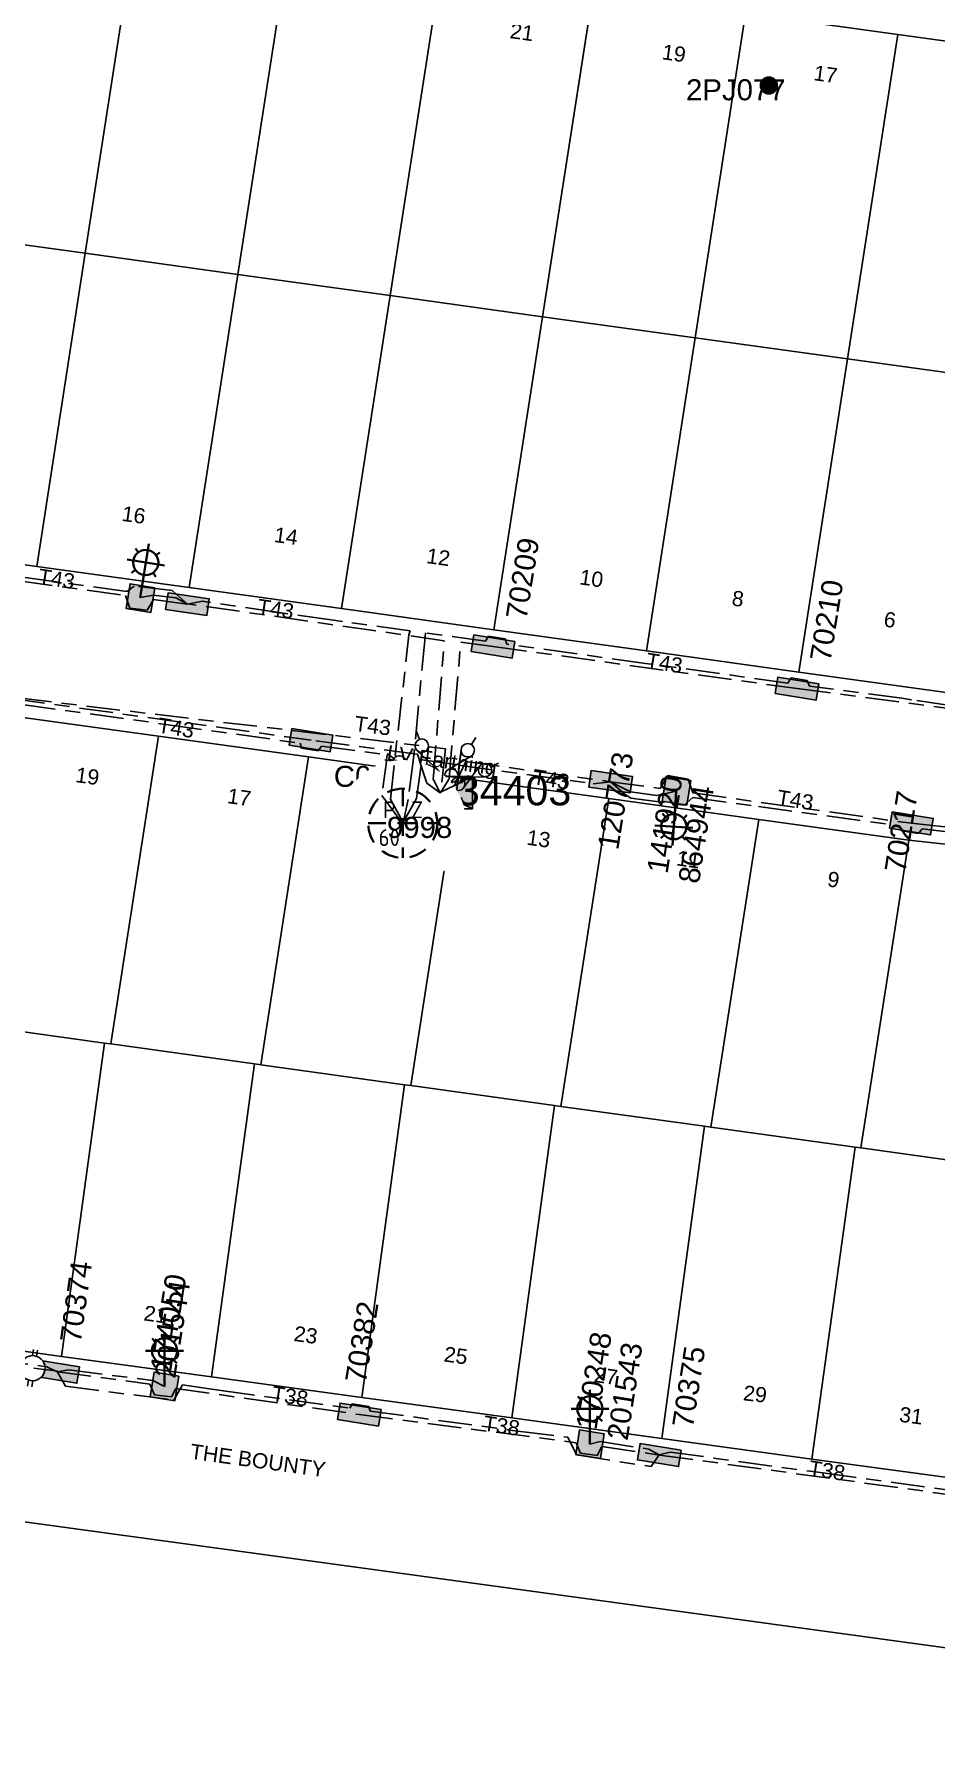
# Model space of a CAD drawing. Header units: metres. Extents: x 272069 to 273785, y 6094580 to 6096012.
# Drawn here: x 273206 to 273313.1, y 6095231.9 to 6095435.8 of the extents above; entities that cross this region are included whole.
import ezdxf
from ezdxf.enums import TextEntityAlignment as Align

# ---------------------------------------------------------------- set-up
doc = ezdxf.new("R2010")
doc.units = ezdxf.units.M
for name, pattern in [('Cable Exist UG', [8.2, 4, -1.2, 1.8, -1.2]), ('Dash', [5, 3, -2]), ('HIDDEN', [0.375, 0.25, -0.125]), ('HIDDEN2', [0.1875, 0.125, -0.0625])]:
    doc.linetypes.add(name, pattern=pattern)
doc.layers.get('0').update_dxf_attribs({"color": 6})
for name, color, linetype, lineweight in [('Cadastre Land Parcels_SP_EXT', 9, 'Continuous', 5), ('Cadastre Other Property_SP_EXT', 9, 'HIDDEN', 5), ('Cadastre Roads_SP_EXT', 9, 'Continuous', 5)]:
    doc.layers.add(name, color=color, linetype=linetype, lineweight=lineweight)
for name, color, linetype in [('Equip_HV_EXT', 7, 'Continuous'), ('Equip_LV_EXT', 7, 'Continuous'), ('Equip_SL_EXT', 7, 'Continuous'), ('Equip_SP_SL_EXT', 7, 'Continuous'), ('Mains_HV_EXT', 7, 'Continuous'), ('Mains_LV_EXT', 7, 'Continuous'), ('Mains_LV_SL_EXT', 7, 'Continuous'), ('Mains_SL_EXT', 7, 'Continuous'), ('Sub_SP_EXT', 7, 'Continuous'), ('SupportsOH_SP_TR_HV_LV_SL_EXT', 7, 'Continuous'), ('SupportsUG_SP_LV_EXT', 7, 'Continuous'), ('SupportsUG_SP_LV_SL_EXT', 7, 'Continuous')]:
    doc.layers.add(name, color=color, linetype=linetype)
doc.styles.add('COLUMN_LABEL', font='arial.ttf')
doc.styles.add('iecARIAL', font='arial.ttf', dxfattribs={"height": 2})
doc.styles.add('IESYMBOL1', font='isocp.shx')
doc.styles.add('POLE_LABEL', font='arial.ttf')
doc.styles.add('SLCP_LABEL', font='arial.ttf', dxfattribs={"height": 3.5})
doc.styles.get("Standard").update_dxf_attribs({"font": 'arial.ttf'})
doc.styles.add('SWITCH_LABEL', font='arial.ttf', dxfattribs={"height": 2.5})
doc.linetypes.add('Cable E UG', pattern='A,6,-0.5,["E",Standard,S=1.7,R=0,X=0.5,Y=-1],-2.9', length=9.4)

# ---------------------------------------------------------------- blocks, each defined once
blk = doc.blocks.new('SUB_PADMOUNT_EXT')
for points in [[(0, 0), (-3.84, 1.92), (-3.84, -1.92)], [(0, 0), (3.84, 1.92), (3.84, -1.92)]]:
    blk.add_hatch(color=256).paths.add_polyline_path(points)
for p, q in [((3.84, 1.92), (-3.84, -1.92)), ((-3.84, 1.92), (3.84, -1.92))]:
    blk.add_line(p, q)
blk.add_lwpolyline([(-3.84, -1.92), (3.84, -1.92), (3.84, 1.92), (-3.84, 1.92)], close=True)
for tag, height, flags, p in [('ASSET_NUM', 3.5, 8, (2, 2)), ('STREET_CODE', 0.2, 9, (1.5, 0)), ('CONSTRUCTED_VOLTAGE', 0.2, 9, (1.5, -0.2)), ('OPERATING_VOLTAGE', 0.2, 9, (1.5, -0.6)), ('ORIENTATION', 0.2, 9, (1.5, -0.8)), ('OWNED_BY', 0.2, 9, (1.5, -1)), ('OPERATED_BY', 0.2, 9, (1.5, -1.2)), ('SECONDARY_VOLTAGE', 0.2, 9, (1.5, -1.6)), ('STATE', 0.2, 9, (1.5, -1.8)), ('NO_PHASES', 0.2, 9, (1.5, -0.4)), ('MAINTAINED_BY', 0.2, 9, (1.5, -1.4)), ('PARENT', 0.2, 9, (1.5, -2)), ('SUBSTATION_TYPE', 0.2, 9, (1.5, -2.2)), ('STREETNAME', 0.2, 9, (1.5, -3)), ('SUBURB', 0.2, 9, (1.5, -3.2)), ('Z', 0.2, 1, (1.5, -3.6)), ('USAGE', 0.2, 9, (1.5, -2.4)), ('LEGEND', 0.2, 9, (1.5, -2.6)), ('LOCATION', 0.2, 9, (1.5, -2.8)), ('NOTES', 0.2, 9, (1.5, -3.4))]:
    blk.add_attdef(tag, text='', height=height, dxfattribs=dict(flags=flags)).set_placement(p, align=Align.MIDDLE_LEFT)
blk = doc.blocks.new('COLUMN_EXT')
blk.add_hatch(color=256).paths.add_polyline_path([(-1.49, 1.48), (-1.49, -1.49), (1.48, -1.49), (1.48, 1.48)])
blk.add_lwpolyline([(-1.49, -1.49), (1.48, -1.49), (1.48, 1.48), (-1.49, 1.48)], close=True)
for tag, height, style, flags, p in [('ASSET_NUM', 2.5, 'COLUMN_LABEL', 8, (2, 2)), ('STRUCTURE_PLANT_NUMBER', 0.2, 'POLE_LABEL', 9, (1.81, 0.03)), ('STREET_CODE', 0.2, 'COLUMN_LABEL', 9, (1.81, -0.2))]:
    blk.add_attdef(tag, text='', height=height, dxfattribs=dict(style=style, flags=flags)).set_placement(p, align=Align.MIDDLE_LEFT)
at = {"flags": 9}
for tag, p in [('COLUMN_TYPE', (1.81, -0.4)), ('OWNED_BY', (1.81, -0.6)), ('STATE', (1.81, -0.8)), ('USAGE', (1.81, -1)), ('STREETNAME', (1.81, -1.6)), ('SUBURB', (1.81, -1.8)), ('LEGEND', (1.81, -1.2)), ('LOCATION', (1.81, -1.4)), ('NOTES', (1.81, -2))]:
    blk.add_attdef(tag, text='', height=0.2, dxfattribs=at).set_placement(p, align=Align.MIDDLE_LEFT)
at = {"flags": 1}
blk.add_attdef('Z', (1.81, -2.35), '', height=0.2, dxfattribs=at)
blk = doc.blocks.new('PILLAR_EXT')
blk.add_hatch(color=256).paths.add_polyline_path([(-2.475, 0.99), (-2.475, -0.99), (2.475, -0.99), (2.475, 0.99)])
blk.add_lwpolyline([(-2.475, -0.99), (2.475, -0.99), (2.475, 0.99), (-2.475, 0.99)], close=True)
at = {"style": 'iecARIAL', "flags": 8}
blk.add_attdef('ASSET_NUM', (1.5, 3.5), '', height=2.5, dxfattribs=at)
for tag, p, flags in [('OWNED_BY', (0, -0.2), 9), ('STATE', (0, -0.4), 9), ('SUPPORT_TYPE', (0, -0.6), 9), ('STREETNAME', (0, -1.8), 9), ('SUBURB', (0, -2), 1), ('USAGE', (0, -0.8), 9), ('LEGEND', (0, -1), 9), ('LOCATION', (0, -1.2), 9), ('NOTES', (0, -1.4), 9), ('PARENT', (0, -1.6), 9)]:
    blk.add_attdef(tag, p, '', height=0.2, dxfattribs=dict(flags=flags))
blk = doc.blocks.new('SL_LANTERN_EXT')
at = {"lineweight": 40}
for p, q in [((0, 1.97), (0, 6.47)), ((-2.25, 4.22), (2.25, 4.22)), ((-1.46, 5.68), (-1.06, 5.28)), ((1.46, 5.68), (1.06, 5.28)), ((-1.46, 2.76), (-1.06, 3.16)), ((0, 0), (0, 2.72)), ((1.46, 2.76), (1.06, 3.16))]:
    blk.add_line(p, q, dxfattribs=at)
blk.add_circle((0, 4.22), 1.5, dxfattribs=at)
at = {"style": 'iecARIAL', "flags": 8}
blk.add_attdef('ASSET_NUM', (1.5, 1.5), '', height=2.5, dxfattribs=at)
for tag, p, height, flags in [('OPERATING_VOLTAGE', (0.98, -1.65), 0.2, 9), ('ORIENTATION', (0.98, -1.85), 0.2, 9), ('OWNED_BY', (0.98, -2.05), 0.2, 9), ('CONSTRUCTED_VOLTAGE', (0.98, -0.65), 0.2, 9), ('CONTROL_TYPE', (0.98, -0.85), 0.2, 9), ('LANTERN_PURPOSE', (0.98, -1.05), 0.2, 9), ('LANTERN_TYPE', (0.98, -1.25), 0.2, 9), ('NO_PHASES', (0.98, -1.45), 0.2, 9), ('LNUMBER', (2.18, -3.25), 2.5, 8), ('STATE', (0.98, -2.25), 0.2, 9), ('USAGE', (0.98, -2.45), 0.2, 9), ('CEXIST', (0.98, -2.65), 0.2, 9), ('CNEW', (0.98, -2.85), 0.2, 9), ('CNUMBER', (0.98, -3.05), 0.2, 9), ('CREMOVE', (0.98, -3.25), 0.2, 9), ('CREPLACE', (0.98, -3.45), 0.2, 9), ('LKINGHEIGHT', (0.98, -3.65), 0.2, 9), ('LBRACKET', (0.98, -3.85), 0.2, 9), ('LBRACKETVOCAB', (0.98, -4.05), 0.2, 9), ('LCATEGORY', (0.98, -4.25), 0.2, 9), ('LCHARGE1', (0.98, -4.45), 0.2, 9), ('LCHARGE1PERCENT', (0.98, -4.65), 0.2, 9), ('LCHARGE2', (0.98, -4.85), 0.2, 9), ('LCHARGE2PERCENT', (0.98, -5.05), 0.2, 9), ('LCHARGE3', (0.98, -5.25), 0.2, 9), ('LCHARGE3PERCENT', (0.98, -5.45), 0.2, 9), ('LEXIST', (0.98, -5.65), 0.2, 9), ('LLAMP', (0.98, -5.85), 0.2, 9), ('LLAMPVOCAB', (0.98, -6.05), 0.2, 9), ('LMAST', (0.98, -6.25), 0.2, 9), ('LMASTVOCAB', (0.98, -6.45), 0.2, 9), ('LNEW', (0.98, -6.65), 0.2, 9), ('LANTNUMBER', (0.98, -6.85), 0.2, 9), ('LOUTREACH', (0.98, -7.25), 0.2, 9), ('LOUTREACHVOCAB', (0.98, -7.45), 0.2, 9), ('LRATECODE', (0.98, -7.65), 0.2, 9), ('LREMOVE', (0.98, -7.85), 0.2, 9), ('LREPLACE', (0.98, -8.05), 0.2, 9), ('LTYPE', (0.98, -8.25), 0.2, 9), ('STREETNAME', (0.98, -9.25), 0.2, 9), ('SUBURB', (0.98, -9.45), 0.2, 1), ('LTYPEVOCAB', (0.98, -8.45), 0.2, 9), ('LEGEND', (0.98, -8.65), 0.2, 9), ('LOCATION', (0.98, -8.85), 0.2, 9), ('NOTES', (0.98, -9.05), 0.2, 9)]:
    blk.add_attdef(tag, p, '', height=height, dxfattribs=dict(flags=flags))
blk = doc.blocks.new('POLE_EXT')
blk.add_hatch(color=256).paths.add_polyline_path([(-1, 0, 1), (1, 0, 1)])
blk.add_lwpolyline([(-1, 0, 1), (1, 0, 1)], format="xyb", close=True)
for tag, height, flags, p in [('pNumber', 2.5, 8, (-17.84, 2.07)), ('OWNED_BY', 0.2, 9, (1.35, -0.4)), ('SPECIAL_USE', 0.2, 9, (1.35, -0.8)), ('STATE', 0.2, 9, (1.35, -1)), ('cLV', 0.2, 9, (1.35, -1.4)), ('hDepth', 0.2, 9, (1.35, -1.6)), ('hDia', 0.2, 9, (1.35, -1.8)), ('cHV', 0.2, 9, (1.35, -2)), ('PARENT', 0.2, 9, (1.35, -0.6)), ('USAGE', 0.2, 9, (1.35, -1.2)), ('cLinedev', 0.2, 9, (1.35, -3.4)), ('pExisting', 0.2, 9, (1.35, -3.8)), ('LBRACKET', 0.2, 9, (1.35, -2.2)), ('LExisting', 0.2, 9, (1.35, -2.4)), ('LANTNUMBER', 0.2, 9, (1.35, -2.6)), ('LOther', 0.2, 9, (1.35, -2.8)), ('LRemove', 0.2, 9, (1.35, -3)), ('LEGEND', 0.2, 9, (1.35, -3.2)), ('LOCATION', 0.2, 9, (1.35, -3.6)), ('PFNUMBER', 0.2, 9, (1.35, -4)), ('pFooting', 0.2, 9, (1.35, -4.4)), ('pNew', 0.2, 9, (1.35, -4.6)), ('pRelocate', 0.2, 9, (1.35, -5)), ('pRemove', 0.2, 9, (1.35, -5.2)), ('pReplace', 0.2, 9, (1.35, -5.4)), ('pStay', 0.2, 9, (1.35, -5.6)), ('pType', 0.2, 9, (1.35, -5.8)), ('cspan', 0.2, 9, (1.35, -6)), ('STREETNAME', 0.2, 9, (1.35, -6.2)), ('NEWPFNUMBER', 0.2, 9, (1.35, -4.2)), ('SUBURB', 0.2, 9, (1.35, -6.4)), ('OPERATED_BY', 0.2, 9, (1.36, -7.01)), ('NOTES', 0.2, 9, (1.35, -6.6)), ('MAINTAINED_BY', 0.2, 9, (1.36, -6.81))]:
    blk.add_attdef(tag, text='', height=height, dxfattribs=dict(flags=flags)).set_placement(p, align=Align.MIDDLE_LEFT)
at = {"style": 'POLE_LABEL'}
for tag, height, flags, p in [('ASSET_NUM', 2.5, 8, (2, 2)), ('STRUCTURE_PLANT_NUMBER', 0.2, 9, (1.35, 0.03)), ('STREET_CODE', 0.2, 9, (1.35, -0.2))]:
    blk.add_attdef(tag, text='', height=height, dxfattribs=dict(at, flags=flags)).set_placement(p, align=Align.MIDDLE_LEFT)
at = {"flags": 1}
blk.add_attdef('Z', (1.35, -7.33), '', height=0.2, dxfattribs=at)
blk = doc.blocks.new('LV_UG_LINKS_OPEN_EXT')
for p, q in [((-0.25, 1.47), (-0.25, 2.22)), ((0.25, 1.47), (0.25, 2.22)), ((-0.25, -1.47), (-0.25, -2.22)), ((0.25, -1.47), (0.25, -2.22))]:
    blk.add_line(p, q)
at = {"flags": 9}
for tag, p in [('ACTUAL_STATUS', (0, 0)), ('CONSTRUCTED_VOLTAGE', (0, -0.2)), ('OPERATING_VOLTAGE', (0, -0.6)), ('ORIENTATION', (0, -0.8)), ('STATE', (0, -1)), ('SWITCH_TYPE', (0, -1.2)), ('NO_PHASES', (0, -0.4)), ('USAGE', (0, -1.4)), ('NOTES', (0, -1.6))]:
    blk.add_attdef(tag, text='', height=0.2, dxfattribs=at).set_placement(p, align=Align.MIDDLE_LEFT)
at = {"flags": 1}
blk.add_attdef('Z', (0, 0), '', height=0.2, dxfattribs=at)
blk.add_wipeout([(-0.25, 1.47), (-0.43, 1.43), (-0.61, 1.36), (-0.77, 1.28), (-0.93, 1.17), (-1.07, 1.05), (-1.19, 0.9), (-1.29, 0.75), (-1.38, 0.58), (-1.44, 0.4), (-1.48, 0.22), (-1.49, 0.03), (-1.49, -0.16), (-1.45, -0.34), (-1.4, -0.52), (-1.32, -0.69), (-1.23, -0.85), (-1.11, -1), (-0.98, -1.13), (-0.83, -1.24), (-0.66, -1.34), (-0.49, -1.41), (-0.31, -1.46), (-0.13, -1.49), (0.06, -1.49), (0.25, -1.47), (0.43, -1.43), (0.61, -1.36), (0.77, -1.28), (0.93, -1.17), (1.07, -1.05), (1.19, -0.9), (1.29, -0.75), (1.38, -0.58), (1.44, -0.4), (1.48, -0.22), (1.49, -0.03), (1.49, 0.16), (1.45, 0.34), (1.4, 0.52), (1.32, 0.69), (1.23, 0.85), (1.11, 1), (0.98, 1.13), (0.83, 1.24), (0.66, 1.34), (0.49, 1.41), (0.31, 1.46), (0.13, 1.49), (-0.06, 1.49)])
blk.add_lwpolyline([(0, -1.49, 1), (0, 1.49, 1)], format="xyb", close=True)
blk = doc.blocks.new('LV_UG_DFUSE_CLOSED_EXT')
for points in [[(1, 0), (0, 0)], [(5.04, 0.73), (2.16, -0.72)], [(5.05, -0.71), (2.16, 0.72)], [(6.2, 0.01), (7.2, 0.01)]]:
    blk.add_lwpolyline(points)
for centre in [(1.8, 0), (5.4, 0.01)]:
    blk.add_circle(centre, 0.8)
at = {"flags": 9}
for tag, p in [('ACTUAL_STATUS', (0, 0)), ('CONSTRUCTED_VOLTAGE', (0, -0.2)), ('OPERATING_VOLTAGE', (0, -0.6)), ('ORIENTATION', (0, -0.8)), ('STATE', (0, -1)), ('SWITCH_TYPE', (0, -1.2)), ('NO_PHASES', (0, -0.4)), ('USAGE', (0, -1.4)), ('NOTES', (0, -1.6))]:
    blk.add_attdef(tag, text='', height=0.2, dxfattribs=at).set_placement(p, align=Align.MIDDLE_LEFT)
at = {"flags": 1}
blk.add_attdef('Z', (0, 0), '', height=0.2, dxfattribs=at)
blk = doc.blocks.new('SWG_HOLEC_SU_EXT')
blk.add_line((1.8, -2), (5.8, -2))
for points in [[(1, 0), (0, 0)], [(6.6, 0), (7.6, 0)]]:
    blk.add_lwpolyline(points)
for points in [[(1.8, -0.8, 1), (1.8, 0.8, 1)], [(5.8, -0.8, 1), (5.8, 0.8, 1)]]:
    blk.add_lwpolyline(points, format="xyb", close=True)
at = {"style": 'SWITCH_LABEL', "flags": 8}
blk.add_attdef('ASSET_NUM', text='', height=2.5, rotation=179.9544, dxfattribs=at).set_placement((-2.4, 0), align=Align.MIDDLE_LEFT)
at = {"flags": 1}
blk.add_attdef('Z', (0, 0), '', height=0.2, dxfattribs=at)
at = {"flags": 9}
for tag, p in [('ACTUAL_STATUS', (0, -0.4)), ('CONSTRUCTED_VOLTAGE', (0, -0.6)), ('OPERATING_VOLTAGE', (0, -1)), ('ORIENTATION', (0, -1.2)), ('OWNED_BY', (0, -1.4)), ('STATE', (0, -1.8)), ('SWITCH_TYPE', (0, -2)), ('NO_PHASES', (0, -0.8)), ('PARENT', (0, -1.6)), ('STREETNAME', (0, -2.6)), ('SUBURB', (0, -2.8)), ('USAGE', (0, -2.2)), ('LOCATION', (0, -2.4)), ('NOTES', (0, -3))]:
    blk.add_attdef(tag, text='', height=0.2, dxfattribs=at).set_placement(p, align=Align.MIDDLE_LEFT)
at = {"style": 'SWITCH_LABEL', "flags": 9}
blk.add_attdef('STREET_CODE', text='', height=0.2, dxfattribs=at).set_placement((0, -0.2), align=Align.MIDDLE_LEFT)
blk = doc.blocks.new('SLCP_ZELL_EXT')
blk.add_wipeout([(-0.24, 7.5), (-0.71, 7.47), (-1.17, 7.41), (-1.64, 7.32), (-2.09, 7.21), (-2.54, 7.06), (-2.98, 6.89), (-3.41, 6.69), (-3.82, 6.46), (-4.22, 6.21), (-4.6, 5.93), (-4.96, 5.63), (-5.31, 5.31), (-5.63, 4.96), (-5.93, 4.6), (-6.21, 4.22), (-6.46, 3.82), (-6.69, 3.41), (-6.89, 2.98), (-7.06, 2.54), (-7.21, 2.09), (-7.32, 1.64), (-7.41, 1.17), (-7.47, 0.71), (-7.5, 0.24), (-7.5, -0.24), (-7.47, -0.71), (-7.41, -1.17), (-7.32, -1.64), (-7.21, -2.09), (-7.06, -2.54), (-6.89, -2.98), (-6.69, -3.41), (-6.46, -3.82), (-6.21, -4.22), (-5.93, -4.6), (-5.63, -4.96), (-5.31, -5.31), (-4.96, -5.63), (-4.6, -5.93), (-4.22, -6.21), (-3.82, -6.46), (-3.41, -6.69), (-2.98, -6.89), (-2.54, -7.06), (-2.09, -7.21), (-1.64, -7.32), (-1.17, -7.41), (-0.71, -7.47), (-0.24, -7.5), (0.24, -7.5), (0.71, -7.47), (1.17, -7.41), (1.64, -7.32), (2.09, -7.21), (2.54, -7.06), (2.98, -6.89), (3.41, -6.69), (3.82, -6.46), (4.22, -6.21), (4.6, -5.93), (4.96, -5.63), (5.31, -5.31), (5.63, -4.96), (5.93, -4.6), (6.21, -4.22), (6.46, -3.82), (6.69, -3.41), (6.89, -2.98), (7.06, -2.54), (7.21, -2.09), (7.32, -1.64), (7.41, -1.17), (7.47, -0.71), (7.5, -0.24), (7.5, 0.24), (7.47, 0.71), (7.41, 1.17), (7.32, 1.64), (7.21, 2.09), (7.06, 2.54), (6.89, 2.98), (6.69, 3.41), (6.46, 3.82), (6.21, 4.22), (5.93, 4.6), (5.63, 4.96), (5.31, 5.31), (4.96, 5.63), (4.6, 5.93), (4.22, 6.21), (3.82, 6.46), (3.41, 6.69), (2.98, 6.89), (2.54, 7.06), (2.09, 7.21), (1.64, 7.32), (1.17, 7.41), (0.71, 7.47), (0.24, 7.5)])
at = {"linetype": 'Dash', "lineweight": 40, "ltscale": 0.7}
for p, q in [((0, 4.11), (0, -4.11)), ((-4.11, 0), (4.11, 0))]:
    blk.add_line(p, q, dxfattribs=at)
blk.add_circle((0, 0), 4.11, dxfattribs=at)
at = {"lineweight": 40, "style": 'IESYMBOL1'}
for s, p in [('P', (-1.6, 0)), ('Z', (1.7, 0)), ('60', (-1.61, -3.31))]:
    blk.add_text(s, height=2, dxfattribs=at).set_placement(p, align=Align.BOTTOM_CENTER)
at = {"style": 'SLCP_LABEL'}
for tag, height, flags, p in [('ASSET_NUM', 2.5, 8, (2, 2)), ('STREET_CODE', 0.2, 9, (0, -0.2))]:
    blk.add_attdef(tag, text='', height=height, dxfattribs=dict(at, flags=flags)).set_placement(p, align=Align.MIDDLE_LEFT)
at = {"flags": 1}
blk.add_attdef('Z', (0, 0), '', height=0.2, dxfattribs=at)
at = {"flags": 9}
for tag, p in [('CONSTRUCTED_VOLTAGE', (0, -0.4)), ('CONTROL_TYPE', (0, -0.6)), ('OPERATING_VOLTAGE', (0, -1)), ('ORIENTATION', (0, -1.2)), ('OWNED_BY', (0, -1.4)), ('STATE', (0, -2)), ('NO_PHASES', (0, -0.8)), ('USAGE', (0, -1.6)), ('LOCATION', (0, -1.8)), ('NOTES', (0, -2.2))]:
    blk.add_attdef(tag, text='', height=0.2, dxfattribs=at).set_placement(p, align=Align.MIDDLE_LEFT)

msp = doc.modelspace()

# ---------------------------------------------------------------- linework, layer by layer
at = {"layer": 'Cadastre Land Parcels_SP_EXT', "linetype": 'Continuous'}
for p, q in [((273212, 6095409.83), (273217.99, 6095448.39)), ((273217.99, 6095448.39), (273212, 6095409.83)), ((273236.11, 6095445.88), (273230.13, 6095407.32)), ((273230.13, 6095407.32), (273236.11, 6095445.88)), ((273248.25, 6095404.8), (273254.23, 6095443.37)), ((273254.23, 6095443.37), (273248.25, 6095404.8)), ((273266.37, 6095402.29), (273272.35, 6095440.86)), ((273272.35, 6095440.86), (273266.37, 6095402.29)), ((273290.48, 6095438.34), (273284.49, 6095399.78)), ((273284.49, 6095399.78), (273290.48, 6095438.34)), ((273308.6, 6095435.83), (273290.48, 6095438.34)), ((273302.61, 6095397.27), (273308.6, 6095435.83)), ((273308.6, 6095435.83), (273302.61, 6095397.27)), ((273308.6, 6095435.83), (273308.6, 6095435.83)), ((273326.72, 6095433.32), (273308.6, 6095435.83)), ((273193.88, 6095412.34), (273212, 6095409.83)), ((273212, 6095409.83), (273193.88, 6095412.34)), ((273212, 6095409.83), (273206.23, 6095372.62)), ((273206.23, 6095372.62), (273212, 6095409.83)), ((273230.13, 6095407.32), (273212, 6095409.83)), ((273212, 6095409.83), (273212, 6095409.83)), ((273212, 6095409.83), (273230.13, 6095407.32)), ((273224.35, 6095370.11), (273230.13, 6095407.32)), ((273230.13, 6095407.32), (273224.35, 6095370.11)), ((273230.13, 6095407.32), (273248.25, 6095404.8)), ((273230.13, 6095407.32), (273230.13, 6095407.32)), ((273248.25, 6095404.8), (273230.13, 6095407.32)), ((273248.25, 6095404.8), (273242.47, 6095367.6)), ((273242.47, 6095367.6), (273248.25, 6095404.8)), ((273266.37, 6095402.29), (273248.25, 6095404.8)), ((273248.25, 6095404.8), (273266.37, 6095402.29)), ((273248.25, 6095404.8), (273248.25, 6095404.8)), ((273266.37, 6095402.29), (273260.59, 6095365.09)), ((273260.59, 6095365.09), (273266.37, 6095402.29)), ((273284.49, 6095399.78), (273266.37, 6095402.29)), ((273266.37, 6095402.29), (273266.37, 6095402.29)), ((273266.37, 6095402.29), (273284.49, 6095399.78)), ((273284.49, 6095399.78), (273278.71, 6095362.57)), ((273278.71, 6095362.57), (273284.49, 6095399.78)), ((273284.49, 6095399.78), (273302.61, 6095397.27)), ((273302.61, 6095397.27), (273284.49, 6095399.78)), ((273284.49, 6095399.78), (273284.49, 6095399.78)), ((273296.83, 6095360.06), (273302.61, 6095397.27)), ((273302.61, 6095397.27), (273296.83, 6095360.06)), ((273302.61, 6095397.27), (273302.61, 6095397.27)), ((273302.61, 6095397.27), (273320.73, 6095394.76)), ((273320.73, 6095394.76), (273302.61, 6095397.27)), ((273188.11, 6095375.13), (273206.23, 6095372.62)), ((273206.23, 6095372.62), (273224.35, 6095370.11)), ((273224.35, 6095370.11), (273242.47, 6095367.6)), ((273242.47, 6095367.6), (273260.59, 6095365.09)), ((273260.59, 6095365.09), (273278.71, 6095362.57)), ((273278.71, 6095362.57), (273296.83, 6095360.06)), ((273296.83, 6095360.06), (273314.95, 6095357.55)), ((273220.72, 6095352.44), (273202.89, 6095354.91)), ((273220.72, 6095352.44), (273215.03, 6095315.85)), ((273215.03, 6095315.85), (273220.72, 6095352.44)), ((273238.56, 6095349.96), (273220.72, 6095352.44)), ((273220.72, 6095352.44), (273220.72, 6095352.44)), ((273232.87, 6095313.38), (273238.56, 6095349.96)), ((273238.56, 6095349.96), (273232.87, 6095313.38)), ((273238.56, 6095349.96), (273238.56, 6095349.96)), ((273256.39, 6095347.49), (273238.56, 6095349.96)), ((273256.39, 6095347.49), (273250.71, 6095310.91)), ((273250.71, 6095310.91), (273256.39, 6095347.49)), ((273274.23, 6095345.02), (273256.39, 6095347.49)), ((273256.39, 6095347.49), (273256.39, 6095347.49)), ((273268.54, 6095308.44), (273274.23, 6095345.02)), ((273274.23, 6095345.02), (273268.54, 6095308.44)), ((273274.23, 6095345.02), (273274.23, 6095345.02)), ((273292.07, 6095342.55), (273274.23, 6095345.02)), ((273286.38, 6095305.97), (273292.07, 6095342.55)), ((273292.07, 6095342.55), (273286.38, 6095305.97)), ((273292.07, 6095342.55), (273292.07, 6095342.55)), ((273309.9, 6095340.07), (273292.07, 6095342.55)), ((273304.21, 6095303.5), (273309.9, 6095340.07)), ((273309.9, 6095340.07), (273304.21, 6095303.5)), ((273309.9, 6095340.07), (273309.9, 6095340.07)), ((273320.9, 6095338.85), (273309.9, 6095340.07)), ((273214.29, 6095315.95), (273197.2, 6095318.32)), ((273197.2, 6095318.32), (273214.29, 6095315.95)), ((273209.19, 6095278.72), (273214.29, 6095315.95)), ((273214.29, 6095315.95), (273209.19, 6095278.72)), ((273214.29, 6095315.95), (273214.29, 6095315.95)), ((273215.03, 6095315.85), (273214.29, 6095315.95)), ((273214.29, 6095315.95), (273215.03, 6095315.85)), ((273215.03, 6095315.85), (273232.13, 6095313.48)), ((273232.13, 6095313.48), (273215.03, 6095315.85)), ((273232.13, 6095313.48), (273227.03, 6095276.28)), ((273227.03, 6095276.28), (273232.13, 6095313.48)), ((273232.87, 6095313.38), (273232.13, 6095313.48)), ((273232.13, 6095313.48), (273232.87, 6095313.38)), ((273232.13, 6095313.48), (273232.13, 6095313.48)), ((273249.96, 6095311.01), (273232.87, 6095313.38)), ((273232.87, 6095313.38), (273249.96, 6095311.01)), ((273244.87, 6095273.84), (273249.96, 6095311.01)), ((273249.96, 6095311.01), (273244.87, 6095273.84)), ((273249.96, 6095311.01), (273249.96, 6095311.01)), ((273250.71, 6095310.91), (273249.96, 6095311.01)), ((273249.96, 6095311.01), (273250.71, 6095310.91)), ((273267.8, 6095308.54), (273250.71, 6095310.91)), ((273250.71, 6095310.91), (273267.8, 6095308.54)), ((273267.8, 6095308.54), (273262.7, 6095271.4)), ((273262.7, 6095271.4), (273267.8, 6095308.54)), ((273268.54, 6095308.44), (273267.8, 6095308.54)), ((273267.8, 6095308.54), (273267.8, 6095308.54)), ((273267.8, 6095308.54), (273268.54, 6095308.44)), ((273285.63, 6095306.07), (273268.54, 6095308.44)), ((273268.54, 6095308.44), (273285.63, 6095306.07)), ((273285.63, 6095306.07), (273280.54, 6095268.96)), ((273280.54, 6095268.96), (273285.63, 6095306.07)), ((273286.38, 6095305.97), (273285.63, 6095306.07)), ((273285.63, 6095306.07), (273285.63, 6095306.07)), ((273285.63, 6095306.07), (273286.38, 6095305.97)), ((273303.51, 6095303.59), (273286.38, 6095305.97)), ((273286.38, 6095305.97), (273303.51, 6095303.59)), ((273298.39, 6095266.52), (273303.51, 6095303.59)), ((273303.51, 6095303.59), (273298.39, 6095266.52)), ((273303.51, 6095303.59), (273303.51, 6095303.59)), ((273303.51, 6095303.59), (273304.21, 6095303.5)), ((273304.21, 6095303.5), (273303.51, 6095303.59)), ((273321.34, 6095301.12), (273304.21, 6095303.5)), ((273304.21, 6095303.5), (273321.34, 6095301.12)), ((273191.35, 6095281.16), (273209.19, 6095278.72)), ((273209.19, 6095278.72), (273227.03, 6095276.28)), ((273227.03, 6095276.28), (273244.87, 6095273.84)), ((273244.87, 6095273.84), (273262.7, 6095271.4)), ((273262.7, 6095271.4), (273280.54, 6095268.96)), ((273280.54, 6095268.96), (273298.39, 6095266.52)), ((273298.39, 6095266.52), (273316.27, 6095264.07)), ((273403.89, 6095231.86), (273179.03, 6095262.55))]:
    msp.add_line(p, q, dxfattribs=at)
at = {"layer": 'Cadastre Other Property_SP_EXT', "linetype": 'HIDDEN2'}
for p, q in [((273252.69, 6095348.03), (273251.6, 6095341.14)), ((273256.39, 6095347.49), (273252.69, 6095348.03)), ((273255.09, 6095340.59), (273256.39, 6095347.49)), ((273256.39, 6095347.49), (273256.39, 6095347.49)), ((273251.6, 6095341.14), (273255.09, 6095340.59))]:
    msp.add_line(p, q, dxfattribs=at)
at = {"layer": 'Cadastre Roads_SP_EXT', "linetype": 'Continuous'}
for p, q in [((273290.48, 6095438.34), (273308.6, 6095435.83)), ((273308.6, 6095435.83), (273326.72, 6095433.32)), ((273206.23, 6095372.62), (273188.11, 6095375.13)), ((273224.35, 6095370.11), (273206.23, 6095372.62)), ((273242.47, 6095367.6), (273224.35, 6095370.11)), ((273260.59, 6095365.09), (273242.47, 6095367.6)), ((273278.71, 6095362.57), (273260.59, 6095365.09)), ((273296.83, 6095360.06), (273278.71, 6095362.57)), ((273314.95, 6095357.55), (273296.83, 6095360.06)), ((273202.89, 6095354.91), (273220.72, 6095352.44)), ((273220.72, 6095352.44), (273238.56, 6095349.96)), ((273238.56, 6095349.96), (273256.39, 6095347.49)), ((273256.39, 6095347.49), (273274.23, 6095345.02)), ((273274.23, 6095345.02), (273292.07, 6095342.55)), ((273292.07, 6095342.55), (273309.9, 6095340.07)), ((273309.9, 6095340.07), (273320.9, 6095338.85)), ((273209.19, 6095278.72), (273191.35, 6095281.16)), ((273227.03, 6095276.28), (273209.19, 6095278.72)), ((273244.87, 6095273.84), (273227.03, 6095276.28)), ((273262.7, 6095271.4), (273244.87, 6095273.84)), ((273280.54, 6095268.96), (273262.7, 6095271.4)), ((273298.39, 6095266.52), (273280.54, 6095268.96)), ((273316.27, 6095264.07), (273298.39, 6095266.52)), ((273179.03, 6095262.55), (273403.89, 6095231.86))]:
    msp.add_line(p, q, dxfattribs=at)
at = {"layer": 'Mains_HV_EXT', "linetype": 'Cable Exist UG'}
msp.add_line((273024.88, 6095378.28), (273254.84, 6095350.94), dxfattribs=at)
at = {"layer": 'Mains_HV_EXT', "linetype": 'Cable E UG'}
for p, q in [((273250, 6095349.28), (273247.6, 6095349.62)), ((273253.45, 6095348.79), (273250.03, 6095349.28)), ((273253.1, 6095345.74), (273253.45, 6095348.79)), ((273253.45, 6095348.79), (273253.45, 6095348.79))]:
    msp.add_line(p, q, dxfattribs=at)
at = {"layer": 'Mains_LV_EXT', "linetype": 'Cable Exist UG'}
for p, q in [((273187.87, 6095373.11), (273216.77, 6095369.15)), ((273216.77, 6095369.15), (273217.3, 6095367.66)), ((273219.37, 6095367.4), (273220.11, 6095368.69)), ((273220.11, 6095368.69), (273224.15, 6095368.13)), ((273217.3, 6095367.66), (273219.37, 6095367.4)), ((273254.68, 6095363.78), (273224.15, 6095368.17)), ((273256.64, 6095363.59), (273260.48, 6095363.09)), ((273260.48, 6095363.09), (273296.62, 6095358.09)), ((273203.18, 6095356.91), (273238.85, 6095351.96)), ((273296.62, 6095358.09), (273321.81, 6095354.81)), ((273274.45, 6095347.02), (273280.33, 6095346.23)), ((273280.33, 6095346.23), (273281.27, 6095347.75)), ((273281.27, 6095347.75), (273283.69, 6095347.33)), ((273283.69, 6095347.33), (273284.24, 6095345.69)), ((273284.24, 6095345.69), (273310.21, 6095342.08)), ((273310.21, 6095342.08), (273323.86, 6095340.57))]:
    msp.add_line(p, q, dxfattribs=at)
for points in [[(273208.72, 6095276.9), (273219.67, 6095275.43), (273220.24, 6095274.14), (273222.26, 6095273.9), (273222.79, 6095274.91), (273244.58, 6095271.81)], [(273244.58, 6095271.81), (273270.37, 6095268.46), (273270.86, 6095267.21), (273272.87, 6095266.94), (273273.4, 6095268), (273280.25, 6095267)], [(273280.25, 6095267), (273315.98, 6095262.12)]]:
    msp.add_lwpolyline(points, dxfattribs=at)
at = {"layer": 'Mains_LV_SL_EXT', "linetype": 'Cable Exist UG'}
for p, q in [((273220.12, 6095369.21), (273218.52, 6095368.9)), ((273222.78, 6095368.88), (273220.12, 6095369.21)), ((273224.15, 6095368.13), (273222.78, 6095368.88)), ((273274.45, 6095347.02), (273276.82, 6095345.81)), ((273276.82, 6095345.81), (273279.96, 6095345.4)), ((273279.96, 6095345.4), (273282.26, 6095345.89))]:
    msp.add_line(p, q, dxfattribs=at)
at = {"layer": 'Mains_SL_EXT', "linetype": 'Cable Exist UG'}
for p, q in [((273216.96, 6095369.62), (273189.32, 6095373.46)), ((273217.82, 6095370.27), (273216.96, 6095369.62)), ((273222.32, 6095369.76), (273217.82, 6095370.27)), ((273224.15, 6095368.13), (273222.32, 6095369.76)), ((273222.32, 6095369.76), (273222.32, 6095369.76)), ((273225.96, 6095368.47), (273224.15, 6095368.13)), ((273235.01, 6095367.14), (273225.96, 6095368.47)), ((273241.25, 6095366.27), (273235.01, 6095367.14)), ((273242.58, 6095366.08), (273241.25, 6095366.27)), ((273241.25, 6095366.27), (273241.25, 6095366.27)), ((273250.64, 6095364.96), (273242.58, 6095366.08)), ((273250.48, 6095364.49), (273250.64, 6095364.96)), ((273250.64, 6095364.96), (273250.64, 6095364.96)), ((273252.45, 6095364.72), (273252.4, 6095364.21)), ((273259.57, 6095363.72), (273252.45, 6095364.72)), ((273259.92, 6095364.32), (273259.57, 6095363.72)), ((273261.92, 6095363.99), (273259.92, 6095364.32)), ((273252.4, 6095364.21), (273252.4, 6095364.21)), ((273259.57, 6095363.72), (273259.57, 6095363.72)), ((273262.11, 6095363.37), (273261.92, 6095363.99)), ((273278.61, 6095361.09), (273262.11, 6095363.37)), ((273295.53, 6095358.75), (273278.61, 6095361.09)), ((273295.92, 6095359.36), (273295.53, 6095358.75)), ((273295.53, 6095358.75), (273295.53, 6095358.75)), ((273297.82, 6095359.04), (273295.92, 6095359.36)), ((273298.08, 6095358.39), (273297.82, 6095359.04)), ((273309.06, 6095356.94), (273298.08, 6095358.39)), ((273204.48, 6095356.19), (273221.87, 6095353.8)), ((273310.23, 6095356.77), (273309.06, 6095356.94)), ((273309.06, 6095356.94), (273309.06, 6095356.94)), ((273314.81, 6095356.08), (273310.23, 6095356.77)), ((273221.87, 6095353.8), (273237.55, 6095351.6)), ((273237.55, 6095351.6), (273237.71, 6095350.99)), ((273237.71, 6095350.99), (273239.71, 6095350.71)), ((273239.71, 6095350.71), (273240.09, 6095351.26)), ((273272.4, 6095346.79), (273274.45, 6095347.02)), ((273274.45, 6095347.02), (273276.18, 6095345.51)), ((273276.18, 6095345.51), (273276.18, 6095345.51)), ((273276.18, 6095345.51), (273276.86, 6095345.08)), ((273276.86, 6095345.08), (273283.18, 6095344.24)), ((273283.18, 6095344.24), (273284.24, 6095345.16)), ((273284.24, 6095345.16), (273292.05, 6095344.06)), ((273292.05, 6095344.06), (273308.79, 6095341.78)), ((273308.79, 6095341.78), (273309.03, 6095341.19)), ((273309.03, 6095341.19), (273311.05, 6095340.88)), ((273311.05, 6095340.88), (273311.49, 6095341.41)), ((273311.49, 6095341.41), (273312.18, 6095341.33)), ((273312.18, 6095341.33), (273321.11, 6095340.33))]:
    msp.add_line(p, q, dxfattribs=at)
for points in [[(273208.66, 6095276.88), (273210.04, 6095277.11), (273210.04, 6095277.11), (273220.03, 6095275.86), (273221.43, 6095275.15)], [(273208.66, 6095276.92), (273209.66, 6095275.17), (273222.53, 6095273.53), (273223.56, 6095275.34), (273223.56, 6095275.34), (273226.77, 6095274.86), (273228.16, 6095274.67), (273228.16, 6095274.67), (273243.44, 6095272.57), (273243.73, 6095273.07), (273245.73, 6095272.76), (273245.87, 6095272.22), (273245.87, 6095272.22), (273262.46, 6095269.97), (273263.74, 6095269.81), (273263.74, 6095269.81), (273269.36, 6095269.12), (273270.41, 6095267.01), (273279.28, 6095265.62), (273280.19, 6095266.97)], [(273272, 6095268.27), (273273.2, 6095268.6), (273273.2, 6095268.6), (273279, 6095267.69), (273280.23, 6095267.01)], [(273280.23, 6095267.01), (273281.55, 6095267.35), (273281.55, 6095267.35), (273298.16, 6095265.07), (273299.69, 6095264.87), (273299.69, 6095264.87), (273314.74, 6095262.82), (273315.96, 6095262.12)]]:
    msp.add_lwpolyline(points, dxfattribs=at)

# ---------------------------------------------------------------- block references
at = {"layer": 'Equip_HV_EXT'}
ref = msp.add_blockref('SWG_HOLEC_SU_EXT', (273254.24, 6095346.41), dxfattribs=dict(at, rotation=262.0055445269896))
ref.add_attrib('ASSET_NUM', 'C0968', dxfattribs={"layer": '0', "height": 2.5, "style": 'SWITCH_LABEL'}).set_placement((273251.84, 6095347.66), align=Align.MIDDLE_RIGHT)
at = {"layer": 'Equip_LV_EXT'}
for p, rotation in [((273253.92, 6095346.25), 110.6338338600744), ((273254.55, 6095346.22), 57.12469607816269), ((273253.69, 6095346.12), 143.7235382885026), ((273254.73, 6095345.94), 27.07032743215009), ((273253.73, 6095345.29), 221.1967766434931)]:
    msp.add_blockref('LV_UG_DFUSE_CLOSED_EXT', p, dxfattribs=dict(at, rotation=rotation))
at = {"layer": 'Equip_SP_SL_EXT', "rotation": 350.8220071195273}
msp.add_blockref('SL_LANTERN_EXT', (273218.52, 6095368.9), dxfattribs=at)
at = {"layer": 'Equip_SP_SL_EXT'}
ref = msp.add_blockref('SL_LANTERN_EXT', (273282.26, 6095345.89), dxfattribs=dict(at, rotation=176.085704605575))
ref.add_attrib('ASSET_NUM', '141920', dxfattribs={"layer": '0', "height": 2.5, "rotation": 81.1028, "style": 'iecARIAL'}).set_placement((273283.76, 6095347.39), align=Align.BOTTOM_RIGHT)
ref = msp.add_blockref('SL_LANTERN_EXT', (273221.43, 6095275.15), dxfattribs=at)
ref.add_attrib('ASSET_NUM', '174050', dxfattribs={"layer": '0', "height": 2.5, "rotation": 80.8584, "style": 'iecARIAL'}).set_placement((273222.93, 6095276.65), align=Align.BOTTOM_LEFT)
ref = msp.add_blockref('SL_LANTERN_EXT', (273272, 6095268.27), dxfattribs=at)
ref.add_attrib('ASSET_NUM', '170248', dxfattribs={"layer": '0', "height": 2.5, "rotation": 80.8584, "style": 'iecARIAL'}).set_placement((273273.5, 6095269.77), align=Align.BOTTOM_LEFT)
at = {"layer": 'Sub_SP_EXT'}
ref = msp.add_blockref('SUB_PADMOUNT_EXT', (273254.18, 6095345.72), dxfattribs=at)
ref.add_attrib('ASSET_NUM', '34403', dxfattribs={"layer": '0', "height": 3.5}).set_placement((273256.18, 6095345.97), align=Align.MIDDLE_LEFT)
at = {"layer": 'SupportsOH_SP_TR_HV_LV_SL_EXT'}
ref = msp.add_blockref('POLE_EXT', (273293.26, 6095429.76), dxfattribs=at)
ref.add_attrib('ASSET_NUM', '2PJ077', dxfattribs={"layer": '0', "height": 2.5, "style": 'POLE_LABEL'}).set_placement((273295.26, 6095430.51), align=Align.TOP_RIGHT)
at = {"layer": 'SupportsUG_SP_LV_EXT'}
ref = msp.add_blockref('PILLAR_EXT', (273260.48, 6095363.09), dxfattribs=dict(at, rotation=170.7495575156434))
ref.add_attrib('ASSET_NUM', '70209', dxfattribs={"layer": '0', "height": 2.5, "rotation": 80.8579, "style": 'iecARIAL'}).set_placement((273261.98, 6095366.59), align=Align.TOP_LEFT)
ref = msp.add_blockref('PILLAR_EXT', (273296.62, 6095358.09), dxfattribs=dict(at, rotation=170.7498575744658))
ref.add_attrib('ASSET_NUM', '70210', dxfattribs={"layer": '0', "height": 2.5, "rotation": 80.8584, "style": 'iecARIAL'}).set_placement((273298.12, 6095361.59), align=Align.TOP_LEFT)
for p, rotation in [((273224.15, 6095368.13), 351.7778346044054), ((273238.85, 6095351.96), 350.8218071265946)]:
    msp.add_blockref('PILLAR_EXT', p, dxfattribs=dict(at, rotation=rotation))
ref = msp.add_blockref('PILLAR_EXT', (273274.45, 6095347.02), dxfattribs=dict(at, rotation=351.9805738615058))
ref.add_attrib('ASSET_NUM', '120773', dxfattribs={"layer": '0', "height": 2.5, "rotation": 80.9658, "style": 'iecARIAL'}).set_placement((273275.95, 6095350.52), align=Align.MIDDLE_RIGHT)
ref = msp.add_blockref('PILLAR_EXT', (273310.21, 6095342.08), dxfattribs=dict(at, rotation=350.8230076428839))
ref.add_attrib('ASSET_NUM', '70217', dxfattribs={"layer": '0', "height": 2.5, "rotation": 81.1031, "style": 'iecARIAL'}).set_placement((273311.71, 6095345.58), align=Align.BOTTOM_RIGHT)
ref = msp.add_blockref('PILLAR_EXT', (273208.72, 6095276.9), dxfattribs=dict(at, rotation=170.9005183344763))
ref.add_attrib('ASSET_NUM', '70374', dxfattribs={"layer": '0', "height": 2.5, "rotation": 81.9752, "style": 'iecARIAL'}).set_placement((273210.22, 6095280.4), align=Align.MIDDLE_LEFT)
ref = msp.add_blockref('PILLAR_EXT', (273244.58, 6095271.81), dxfattribs=dict(at, rotation=170.9014186600436))
ref.add_attrib('ASSET_NUM', '70382', dxfattribs={"layer": '0', "height": 2.5, "rotation": 80.8584, "style": 'iecARIAL'}).set_placement((273246.08, 6095275.31), align=Align.BOTTOM_LEFT)
ref = msp.add_blockref('PILLAR_EXT', (273280.25, 6095267), dxfattribs=dict(at, rotation=170.7045393694808))
ref.add_attrib('ASSET_NUM', '70375', dxfattribs={"layer": '0', "height": 2.5, "rotation": 81.1028, "style": 'iecARIAL'}).set_placement((273281.75, 6095270.5), align=Align.TOP_LEFT)
at = {"layer": 'SupportsUG_SP_LV_SL_EXT', "rotation": 170.7494574978234}
msp.add_blockref('COLUMN_EXT', (273218.55, 6095368.84), dxfattribs=at)
at = {"layer": 'SupportsUG_SP_LV_SL_EXT'}
ref = msp.add_blockref('COLUMN_EXT', (273282.28, 6095345.96), dxfattribs=dict(at, rotation=350.8220071195273))
ref.add_attrib('ASSET_NUM', '864944', dxfattribs={"layer": '0', "height": 2.5, "rotation": 81.1028, "style": 'COLUMN_LABEL'}).set_placement((273284.28, 6095346.71), align=Align.TOP_RIGHT)
ref = msp.add_blockref('COLUMN_EXT', (273221.43, 6095275.15), dxfattribs=dict(at, rotation=170.9014186600436))
ref.add_attrib('ASSET_NUM', '201544', dxfattribs={"layer": '0', "height": 2.5, "rotation": 81.1034, "style": 'COLUMN_LABEL'}).set_placement((273223.43, 6095275.9), align=Align.BOTTOM_LEFT)
ref = msp.add_blockref('COLUMN_EXT', (273272, 6095268.27), dxfattribs=dict(at, rotation=170.9014186600436))
ref.add_attrib('ASSET_NUM', '201543', dxfattribs={"layer": '0', "height": 2.5, "rotation": 81.1028, "style": 'COLUMN_LABEL'}).set_placement((273274, 6095269.02), align=Align.TOP_LEFT)

# ---------------------------------------------------------------- texts
at = {"layer": 'Cadastre Land Parcels_SP_EXT'}
for s, rotation, p in [('21', 352.1136, (273262.41, 6095435.41)), ('19', 352.1133, (273280.48, 6095432.9)), ('17', 352.1133, (273298.5, 6095430.41)), ('16', 351.9811, (273216.26, 6095378.04)), ('14', 351.9811, (273234.37, 6095375.53)), ('12', 351.9806, (273252.47, 6095373.02)), ('10', 351.981, (273270.67, 6095370.49)), ('8', 351.9812, (273288.77, 6095367.99)), ('6', 351.9813, (273306.84, 6095365.48)), ('19', 351.9813, (273210.76, 6095346.99)), ('17', 351.9809, (273228.8, 6095344.49)), ('15', 351.9804, (273246.48, 6095342.04)), ('13', 351.9812, (273264.39, 6095339.55)), ('11', 351.9809, (273282.19, 6095337.09)), ('9', 351.9808, (273300.13, 6095334.6)), ('21', 352.14, (273218.87, 6095283.01)), ('23', 352.14, (273236.71, 6095280.57)), ('25', 352.14, (273254.55, 6095278.13)), ('27', 352.14, (273272.39, 6095275.69)), ('29', 353.7041, (273290.14, 6095273.51)), ('31', 352.5456, (273308.68, 6095270.97))]:
    msp.add_text(s, height=1.8, rotation=rotation, dxfattribs=at).set_placement(p)
at = {"layer": 'Cadastre Roads_SP_EXT'}
msp.add_text('THE BOUNTY', height=1.8, rotation=352.1327, dxfattribs=at).set_placement((273224.38, 6095266.57))
at = {"layer": 'Mains_HV_EXT'}
msp.add_text('LV Earthing', height=1.8, rotation=351.9812, dxfattribs=at).set_placement((273247.78, 6095349.6))
at = {"layer": 'Mains_LV_EXT'}
for s, rotation, p in [('T43', 350.8953, (273206.31, 6095370.59)), ('T43', 351.6637, (273232.37, 6095366.99)), ('T43', 350.8222, (273278.57, 6095360.59)), ('T43', 350.822, (273220.52, 6095352.89)), ('T43', 352.2631, (273243.91, 6095353.08)), ('T43', 350.8219, (273265.1, 6095346.77)), ('T43', 350.8221, (273294.13, 6095344.31)), ('T38', 350.973, (273234.06, 6095273.44)), ('T38', 350.9533, (273259.21, 6095269.93)), ('T38', 350.9915, (273297.9, 6095264.6))]:
    msp.add_text(s, height=1.8, rotation=rotation, dxfattribs=at).set_placement(p)

# ---------------------------------------------------------------- next in the draw order: block references
at = {"layer": 'Equip_LV_EXT', "rotation": 350.9388545581696}
msp.add_blockref('LV_UG_LINKS_OPEN_EXT', (273205.74, 6095277.32), dxfattribs=at)
at = {"layer": 'Equip_SL_EXT'}
ref = msp.add_blockref('SLCP_ZELL_EXT', (273249.75, 6095342.09), dxfattribs=at)
ref.add_attrib('ASSET_NUM', '9998', dxfattribs={"layer": '0', "height": 2.5, "style": 'SLCP_LABEL'}).set_placement((273251.75, 6095342.84), align=Align.TOP_CENTER)

# ---------------------------------------------------------------- next in the draw order: linework, layer by layer
at = {"layer": 'Mains_HV_EXT', "linetype": 'Cable Exist UG'}
msp.add_line((273254.84, 6095350.94), (273254.26, 6095345.82), dxfattribs=at)
at = {"layer": 'Mains_LV_EXT', "linetype": 'Cable Exist UG'}
for p, q in [((273253.38, 6095347.34), (273254.68, 6095363.78)), ((273255.26, 6095347.36), (273256.64, 6095363.59)), ((273251.49, 6095350.29), (273238.85, 6095351.96)), ((273252.6, 6095346.84), (273251.49, 6095350.29)), ((273255.88, 6095346.57), (273257.24, 6095349.41)), ((273257.24, 6095349.41), (273274.45, 6095347.02)), ((273254.18, 6095345.72), (273252.6, 6095346.84)), ((273254.18, 6095345.72), (273253.38, 6095347.34)), ((273254.19, 6095345.68), (273255.26, 6095347.36)), ((273254.25, 6095345.79), (273255.88, 6095346.57)), ((273173.37, 6095281.64), (273208.74, 6095276.96))]:
    msp.add_line(p, q, dxfattribs=at)
at = {"layer": 'Mains_SL_EXT', "linetype": 'Cable Exist UG'}
for p, q in [((273248.27, 6095344.96), (273250.48, 6095364.49)), ((273252.4, 6095364.21), (273251.03, 6095349.82)), ((273240.09, 6095351.26), (273247.91, 6095350.21)), ((273247.91, 6095350.21), (273247.24, 6095345.38)), ((273251.03, 6095349.82), (273250.37, 6095344.9)), ((273251.37, 6095345.03), (273252.04, 6095349.64)), ((273252.04, 6095349.64), (273252.04, 6095349.64)), ((273252.04, 6095349.64), (273256.39, 6095349)), ((273256.39, 6095349), (273272.4, 6095346.79)), ((273247.24, 6095345.38), (273249.71, 6095342.11)), ((273249.79, 6095342.17), (273248.27, 6095344.96)), ((273248.27, 6095344.96), (273248.27, 6095344.96)), ((273249.74, 6095342.14), (273251.37, 6095345.03)), ((273250.37, 6095344.9), (273249.79, 6095342.14)), ((273193.1, 6095279.47), (273207.44, 6095277.48)), ((273207.44, 6095277.48), (273208.66, 6095276.88))]:
    msp.add_line(p, q, dxfattribs=at)

doc.saveas('drawing.dxf')
